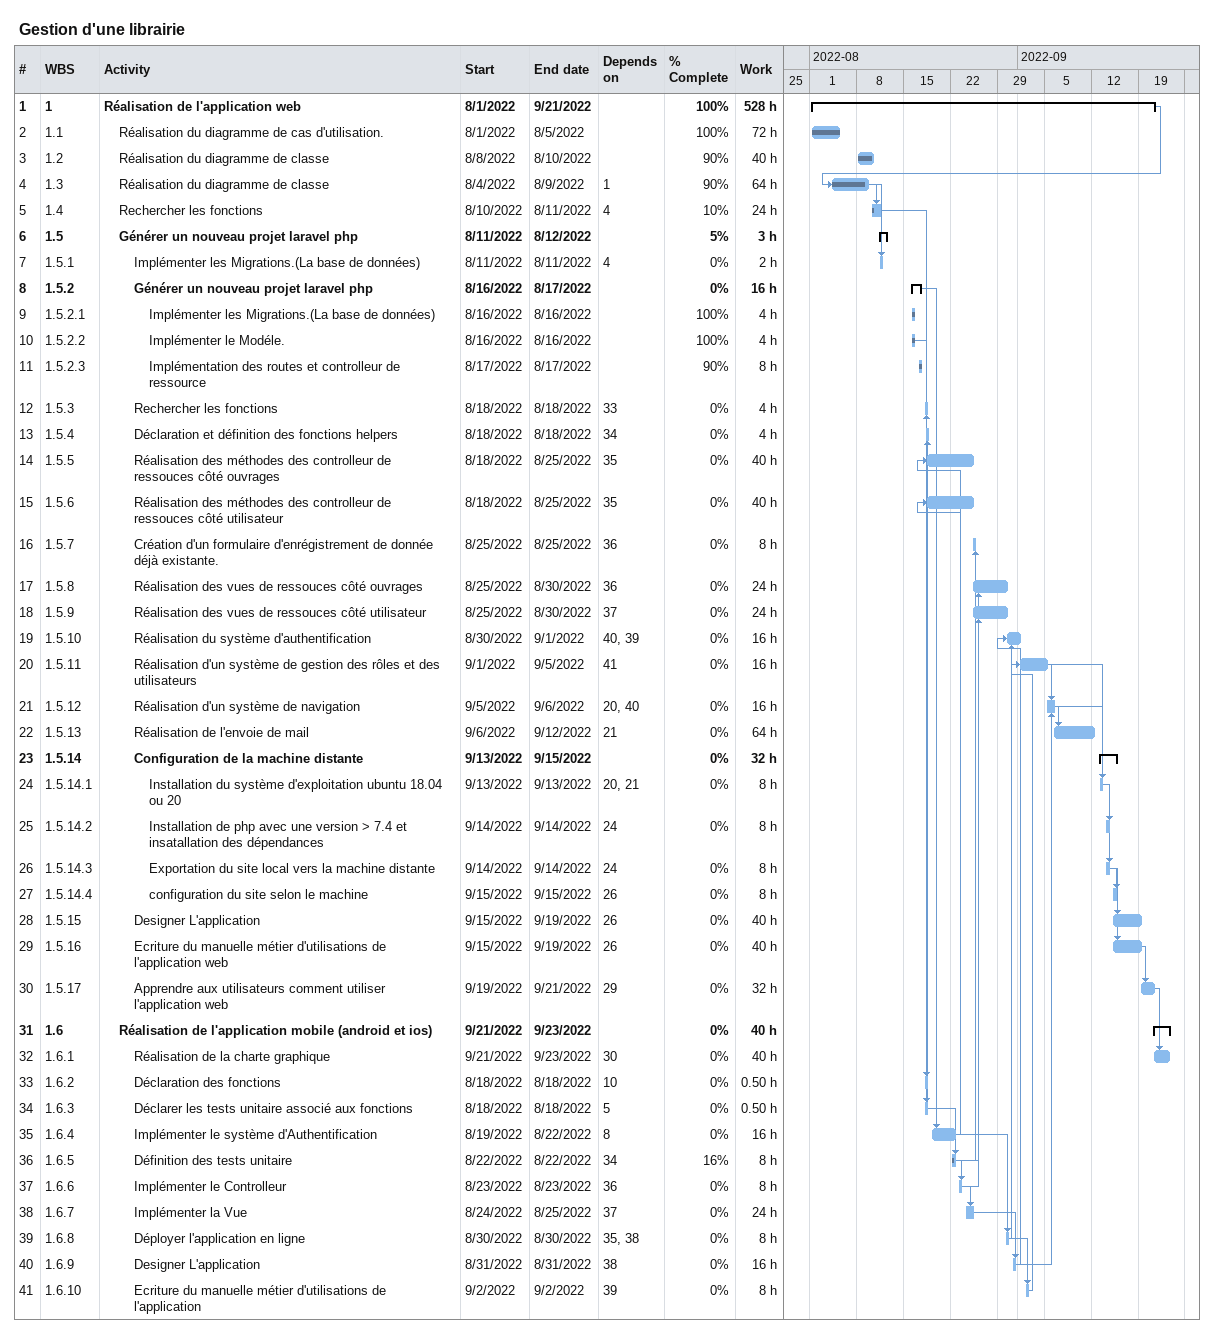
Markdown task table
Gestion d'une librairie

| ID | WBS | Task | Start | Finish | Predecessors | % complete | Work (h) |
|---|---|---|---|---|---|---|---|
| 1 | 1 | **Réalisation de l'application web** | 2022-08-01 | 2022-09-21 |  | 100 | 528 |
| 2 | 1.1 | Réalisation du diagramme de cas d'utilisation. | 2022-08-01 | 2022-08-05 |  | 100 | 72 |
| 3 | 1.2 | Réalisation du diagramme de classe | 2022-08-08 | 2022-08-10 |  | 90 | 40 |
| 4 | 1.3 | Réalisation du diagramme de classe | 2022-08-04 | 2022-08-09 | 1 | 90 | 64 |
| 5 | 1.4 | Rechercher les fonctions | 2022-08-10 | 2022-08-11 | 4 | 10 | 24 |
| 6 | 1.5 | **Générer un nouveau projet laravel php** | 2022-08-11 | 2022-08-12 |  | 5 | 3 |
| 7 | 1.5.1 | Implémenter les Migrations.(La base de données) | 2022-08-11 | 2022-08-11 | 4 | 0 | 2 |
| 8 | 1.5.2 | **Générer un nouveau projet laravel php** | 2022-08-16 | 2022-08-17 |  | 0 | 16 |
| 9 | 1.5.2.1 | Implémenter les Migrations.(La base de données) | 2022-08-16 | 2022-08-16 |  | 100 | 4 |
| 10 | 1.5.2.2 | Implémenter le Modéle. | 2022-08-16 | 2022-08-16 |  | 100 | 4 |
| 11 | 1.5.2.3 | Implémentation des routes et controlleur de ressource | 2022-08-17 | 2022-08-17 |  | 90 | 8 |
| 12 | 1.5.3 | Rechercher les fonctions | 2022-08-18 | 2022-08-18 | 33 | 0 | 4 |
| 13 | 1.5.4 | Déclaration et définition des fonctions helpers | 2022-08-18 | 2022-08-18 | 34 | 0 | 4 |
| 14 | 1.5.5 | Réalisation des méthodes des controlleur de ressouces côté ouvrages | 2022-08-18 | 2022-08-25 | 35 | 0 | 40 |
| 15 | 1.5.6 | Réalisation des méthodes des controlleur de ressouces côté utilisateur | 2022-08-18 | 2022-08-25 | 35 | 0 | 40 |
| 16 | 1.5.7 | Création d'un formulaire d'enrégistrement de donnée déjà existante. | 2022-08-25 | 2022-08-25 | 36 | 0 | 8 |
| 17 | 1.5.8 | Réalisation des vues de ressouces côté ouvrages | 2022-08-25 | 2022-08-30 | 36 | 0 | 24 |
| 18 | 1.5.9 | Réalisation des vues de ressouces côté utilisateur | 2022-08-25 | 2022-08-30 | 37 | 0 | 24 |
| 19 | 1.5.10 | Réalisation du système d'authentification | 2022-08-30 | 2022-09-01 | 40, 39 | 0 | 16 |
| 20 | 1.5.11 | Réalisation d'un système de gestion des rôles et des utilisateurs | 2022-09-01 | 2022-09-05 | 41 | 0 | 16 |
| 21 | 1.5.12 | Réalisation d'un système de navigation | 2022-09-05 | 2022-09-06 | 20, 40 | 0 | 16 |
| 22 | 1.5.13 | Réalisation de l'envoie de mail | 2022-09-06 | 2022-09-12 | 21 | 0 | 64 |
| 23 | 1.5.14 | **Configuration de la machine distante** | 2022-09-13 | 2022-09-15 |  | 0 | 32 |
| 24 | 1.5.14.1 | Installation du système d'exploitation ubuntu 18.04 ou 20 | 2022-09-13 | 2022-09-13 | 20, 21 | 0 | 8 |
| 25 | 1.5.14.2 | Installation de php avec une version > 7.4 et insatallation des dépendances | 2022-09-14 | 2022-09-14 | 24 | 0 | 8 |
| 26 | 1.5.14.3 | Exportation du site local vers la machine distante | 2022-09-14 | 2022-09-14 | 24 | 0 | 8 |
| 27 | 1.5.14.4 | configuration du site selon le machine | 2022-09-15 | 2022-09-15 | 26 | 0 | 8 |
| 28 | 1.5.15 | Designer L'application | 2022-09-15 | 2022-09-19 | 26 | 0 | 40 |
| 29 | 1.5.16 | Ecriture du manuelle métier d'utilisations de l'application web | 2022-09-15 | 2022-09-19 | 26 | 0 | 40 |
| 30 | 1.5.17 | Apprendre aux utilisateurs comment utiliser l'application web | 2022-09-19 | 2022-09-21 | 29 | 0 | 32 |
| 31 | 1.6 | **Réalisation de l'application mobile (android et ios)** | 2022-09-21 | 2022-09-23 |  | 0 | 40 |
| 32 | 1.6.1 | Réalisation de la charte graphique | 2022-09-21 | 2022-09-23 | 30 | 0 | 40 |
| 33 | 1.6.2 | Déclaration des fonctions | 2022-08-18 | 2022-08-18 | 10 | 0 | 0.50 |
| 34 | 1.6.3 | Déclarer les tests unitaire associé aux fonctions | 2022-08-18 | 2022-08-18 | 5 | 0 | 0.50 |
| 35 | 1.6.4 | Implémenter le système d'Authentification | 2022-08-19 | 2022-08-22 | 8 | 0 | 16 |
| 36 | 1.6.5 | Définition des tests unitaire | 2022-08-22 | 2022-08-22 | 34 | 16 | 8 |
| 37 | 1.6.6 | Implémenter le Controlleur | 2022-08-23 | 2022-08-23 | 36 | 0 | 8 |
| 38 | 1.6.7 | Implémenter la Vue | 2022-08-24 | 2022-08-25 | 37 | 0 | 24 |
| 39 | 1.6.8 | Déployer l'application en ligne | 2022-08-30 | 2022-08-30 | 35, 38 | 0 | 8 |
| 40 | 1.6.9 | Designer L'application | 2022-08-31 | 2022-08-31 | 38 | 0 | 16 |
| 41 | 1.6.10 | Ecriture du manuelle métier d'utilisations de l'application | 2022-09-02 | 2022-09-02 | 39 | 0 | 8 |
